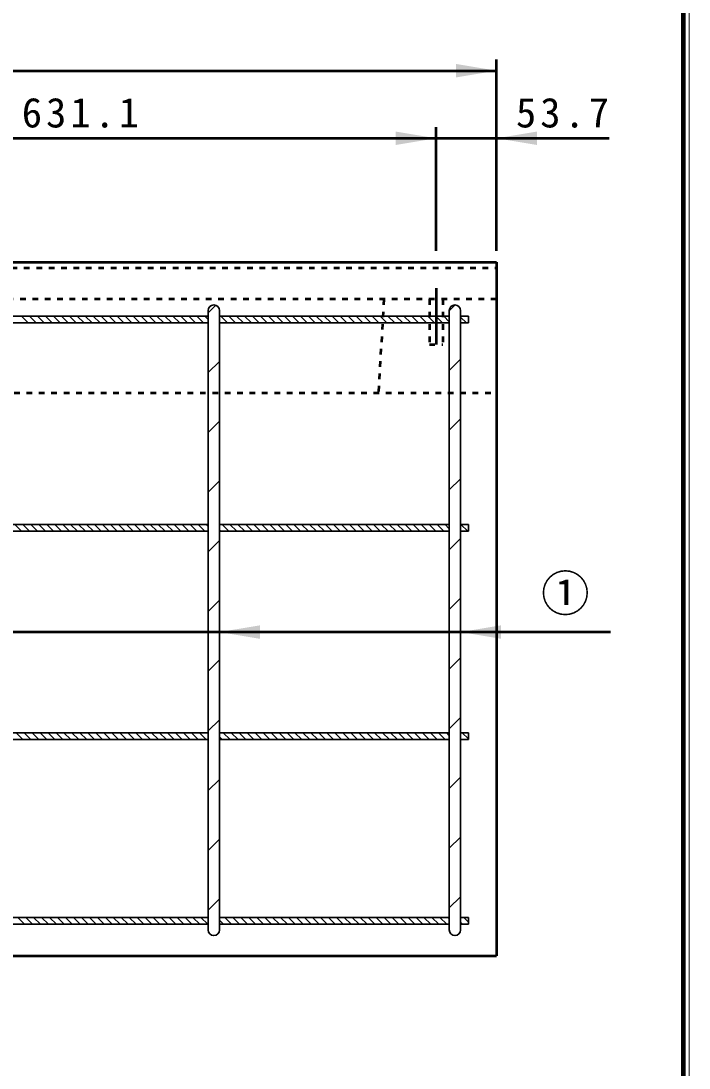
# Model space of a CAD drawing. Units: millimetres, scale not verified. Extents: x 100 to 4105, y 100 to 2870.
# Drawn here: x 3512 to 4105, y 833 to 1763 of the extents above; entities that cross this region are included whole.
import ezdxf
from ezdxf.enums import TextEntityAlignment as Align

# ---------------------------------------------------------------- set-up
doc = ezdxf.new("R2010")
doc.units = ezdxf.units.MM
doc.header["$LTSCALE"] = 5
doc.linetypes.add('USER1', pattern=[2.2, 1, -1.2])
doc.linetypes.add('USER2', pattern=[13.4, 10, -1.2, 1, -1.2])
doc.layers.add('V-nasSTD', color=7, linetype='Continuous', lineweight=35)
doc.styles.add('ＭＳ ゴシック', font='')
doc.styles.get('ＭＳ ゴシック').set_extended_font_data('MS Gothic')

msp = doc.modelspace()

# ---------------------------------------------------------------- hatches: boundary and pattern name
at = {"layer": 'V-nasSTD'}
for points in [[(3898.168, 1712.887), (3934.168, 1718.887), (3898.168, 1724.887)], [(3844.468, 1652.887), (3880.468, 1658.887), (3844.468, 1664.887)], [(3970.168, 1664.887), (3934.168, 1658.887), (3970.168, 1652.887)], [(3724.168, 1226.387), (3688.168, 1220.387), (3724.168, 1214.387)], [(3938.168, 1226.387), (3902.168, 1220.387), (3938.168, 1214.387)]]:
    msp.add_hatch(color=256, dxfattribs=at).paths.add_polyline_path(points)

# ---------------------------------------------------------------- linework, layer by layer
at = {"layer": 'V-nasSTD', "lineweight": 100}
msp.add_line((4100, 105), (4100, 2865), dxfattribs=at)
at = {"layer": 'V-nasSTD', "lineweight": 50}
for p, q in [((3934.168, 1558.887), (3934.168, 1728.887)), ((1934.168, 1718.887), (3934.168, 1718.887)), ((3880.468, 1558.887), (3880.468, 1668.887)), ((3249.368, 1658.887), (3880.468, 1658.887)), ((3880.468, 1658.887), (3934.168, 1658.887)), ((3934.168, 1658.887), (4034.168, 1658.887)), ((1934.168, 1548.887), (3934.168, 1548.887)), ((3934.168, 1548.887), (3934.168, 932.887)), ((4035.168, 1220.387), (3260.168, 1220.387)), ((1934.168, 932.887), (3934.168, 932.887))]:
    msp.add_line(p, q, dxfattribs=at)
at = {"layer": 'V-nasSTD', "linetype": 'USER1', "lineweight": 50}
for p, q in [((3195.668, 1543.887), (3934.168, 1543.887)), ((3934.168, 1515.887), (3195.668, 1515.887)), ((3834.168, 1515.887), (3829.168, 1432.887)), ((3874.468, 1515.887), (3874.468, 1475.887)), ((3886.468, 1515.887), (3886.468, 1475.887)), ((3874.468, 1475.887), (3886.468, 1475.887)), ((3186.918, 1432.887), (3934.168, 1432.887))]:
    msp.add_line(p, q, dxfattribs=at)
at = {"layer": 'V-nasSTD', "linetype": 'USER2', "lineweight": 50}
msp.add_line((3880.468, 1525.887), (3880.468, 1475.887), dxfattribs=at)
at = {"layer": 'V-nasSTD'}
for p, q in [((3678.168, 1503.814), (3684.922, 1510.569)), ((3892.168, 1505.682), (3897.368, 1510.883)), ((3474.168, 1500.887), (3678.168, 1500.887)), ((3512.5, 1500.887), (3518.5, 1494.887)), ((3519.571, 1500.887), (3525.571, 1494.887)), ((3526.643, 1500.887), (3532.643, 1494.887)), ((3533.714, 1500.887), (3539.714, 1494.887)), ((3540.785, 1500.887), (3546.785, 1494.887)), ((3547.856, 1500.887), (3553.856, 1494.887)), ((3554.927, 1500.887), (3560.927, 1494.887)), ((3561.998, 1500.887), (3567.998, 1494.887)), ((3569.069, 1500.887), (3575.069, 1494.887)), ((3576.14, 1500.887), (3582.14, 1494.887)), ((3583.211, 1500.887), (3589.211, 1494.887)), ((3590.282, 1500.887), (3596.282, 1494.887)), ((3597.353, 1500.887), (3603.353, 1494.887)), ((3604.424, 1500.887), (3610.424, 1494.887)), ((3611.495, 1500.887), (3617.495, 1494.887)), ((3618.566, 1500.887), (3624.566, 1494.887)), ((3625.637, 1500.887), (3631.637, 1494.887)), ((3632.709, 1500.887), (3638.709, 1494.887)), ((3639.78, 1500.887), (3645.78, 1494.887)), ((3646.851, 1500.887), (3652.851, 1494.887)), ((3653.922, 1500.887), (3659.922, 1494.887)), ((3660.993, 1500.887), (3666.993, 1494.887)), ((3668.064, 1500.887), (3674.064, 1494.887)), ((3675.135, 1500.887), (3678.168, 1497.854)), ((3678.168, 1505.887), (3678.168, 955.887)), ((3688.168, 1505.887), (3688.168, 955.887)), ((3688.168, 1500.887), (3892.168, 1500.887)), ((3689.277, 1500.887), (3695.277, 1494.887)), ((3696.348, 1500.887), (3702.348, 1494.887)), ((3703.419, 1500.887), (3709.419, 1494.887)), ((3710.49, 1500.887), (3716.49, 1494.887)), ((3717.561, 1500.887), (3723.561, 1494.887)), ((3724.632, 1500.887), (3730.632, 1494.887)), ((3731.703, 1500.887), (3737.703, 1494.887)), ((3738.775, 1500.887), (3744.775, 1494.887)), ((3745.846, 1500.887), (3751.846, 1494.887)), ((3752.917, 1500.887), (3758.917, 1494.887)), ((3759.988, 1500.887), (3765.988, 1494.887)), ((3767.059, 1500.887), (3773.059, 1494.887)), ((3774.13, 1500.887), (3780.13, 1494.887)), ((3781.201, 1500.887), (3787.201, 1494.887)), ((3788.272, 1500.887), (3794.272, 1494.887)), ((3795.343, 1500.887), (3801.343, 1494.887)), ((3802.414, 1500.887), (3808.414, 1494.887)), ((3809.485, 1500.887), (3815.485, 1494.887)), ((3816.556, 1500.887), (3822.556, 1494.887)), ((3823.627, 1500.887), (3829.627, 1494.887)), ((3830.698, 1500.887), (3836.698, 1494.887)), ((3837.769, 1500.887), (3843.769, 1494.887)), ((3844.841, 1500.887), (3850.841, 1494.887)), ((3851.912, 1500.887), (3857.912, 1494.887)), ((3858.983, 1500.887), (3864.983, 1494.887)), ((3866.054, 1500.887), (3872.054, 1494.887)), ((3873.125, 1500.887), (3879.125, 1494.887)), ((3880.196, 1500.887), (3886.196, 1494.887)), ((3887.267, 1500.887), (3892.168, 1495.986)), ((3892.168, 1505.887), (3892.168, 955.887)), ((3902.168, 1505.887), (3902.168, 955.887)), ((3902.168, 1500.887), (3909.168, 1500.887)), ((3902.168, 1500.128), (3907.409, 1494.887)), ((3908.48, 1500.887), (3909.168, 1500.199)), ((3909.168, 1500.887), (3909.168, 1494.887)), ((3474.168, 1494.887), (3678.168, 1494.887)), ((3688.168, 1494.887), (3892.168, 1494.887)), ((3902.168, 1494.887), (3909.168, 1494.887)), ((3678.168, 1450.781), (3688.168, 1460.781)), ((3892.168, 1452.649), (3902.168, 1462.649)), ((3678.168, 1397.748), (3688.168, 1407.748)), ((3892.168, 1399.616), (3902.168, 1409.616)), ((3678.168, 1344.715), (3688.168, 1354.715)), ((3892.168, 1346.583), (3902.168, 1356.583)), ((3474.168, 1315.887), (3678.168, 1315.887)), ((3506.582, 1315.887), (3512.582, 1309.887)), ((3513.653, 1315.887), (3519.653, 1309.887)), ((3520.724, 1315.887), (3526.724, 1309.887)), ((3527.795, 1315.887), (3533.795, 1309.887)), ((3534.866, 1315.887), (3540.866, 1309.887)), ((3541.937, 1315.887), (3547.937, 1309.887)), ((3549.008, 1315.887), (3555.008, 1309.887)), ((3556.079, 1315.887), (3562.079, 1309.887)), ((3563.15, 1315.887), (3569.15, 1309.887)), ((3570.221, 1315.887), (3576.221, 1309.887)), ((3577.292, 1315.887), (3583.292, 1309.887)), ((3584.363, 1315.887), (3590.363, 1309.887)), ((3591.434, 1315.887), (3597.434, 1309.887)), ((3598.505, 1315.887), (3604.505, 1309.887)), ((3605.576, 1315.887), (3611.576, 1309.887)), ((3612.648, 1315.887), (3618.648, 1309.887)), ((3619.719, 1315.887), (3625.719, 1309.887)), ((3626.79, 1315.887), (3632.79, 1309.887)), ((3633.861, 1315.887), (3639.861, 1309.887)), ((3640.932, 1315.887), (3646.932, 1309.887)), ((3648.003, 1315.887), (3654.003, 1309.887)), ((3655.074, 1315.887), (3661.074, 1309.887)), ((3662.145, 1315.887), (3668.145, 1309.887)), ((3669.216, 1315.887), (3675.216, 1309.887)), ((3676.287, 1315.887), (3678.168, 1314.006)), ((3688.168, 1315.887), (3892.168, 1315.887)), ((3690.429, 1315.887), (3696.429, 1309.887)), ((3697.5, 1315.887), (3703.5, 1309.887)), ((3704.571, 1315.887), (3710.571, 1309.887)), ((3711.643, 1315.887), (3717.643, 1309.887)), ((3718.714, 1315.887), (3724.714, 1309.887)), ((3725.785, 1315.887), (3731.785, 1309.887)), ((3732.856, 1315.887), (3738.856, 1309.887)), ((3739.927, 1315.887), (3745.927, 1309.887)), ((3746.998, 1315.887), (3752.998, 1309.887)), ((3754.069, 1315.887), (3760.069, 1309.887)), ((3761.14, 1315.887), (3767.14, 1309.887)), ((3768.211, 1315.887), (3774.211, 1309.887)), ((3775.282, 1315.887), (3781.282, 1309.887)), ((3782.353, 1315.887), (3788.353, 1309.887)), ((3789.424, 1315.887), (3795.424, 1309.887)), ((3796.495, 1315.887), (3802.495, 1309.887)), ((3803.566, 1315.887), (3809.566, 1309.887)), ((3810.637, 1315.887), (3816.637, 1309.887)), ((3817.709, 1315.887), (3823.709, 1309.887)), ((3824.78, 1315.887), (3830.78, 1309.887)), ((3831.851, 1315.887), (3837.851, 1309.887)), ((3838.922, 1315.887), (3844.922, 1309.887)), ((3845.993, 1315.887), (3851.993, 1309.887)), ((3853.064, 1315.887), (3859.064, 1309.887)), ((3860.135, 1315.887), (3866.135, 1309.887)), ((3867.206, 1315.887), (3873.206, 1309.887)), ((3874.277, 1315.887), (3880.277, 1309.887)), ((3881.348, 1315.887), (3887.348, 1309.887)), ((3888.419, 1315.887), (3892.168, 1312.138)), ((3902.168, 1315.887), (3909.168, 1315.887)), ((3902.561, 1315.887), (3908.561, 1309.887)), ((3909.168, 1315.887), (3909.168, 1309.887)), ((3474.168, 1309.887), (3678.168, 1309.887)), ((3688.168, 1311.077), (3689.358, 1309.887)), ((3688.168, 1309.887), (3892.168, 1309.887)), ((3892.168, 1293.55), (3902.168, 1303.55)), ((3902.168, 1309.887), (3909.168, 1309.887)), ((3678.168, 1291.682), (3688.168, 1301.682)), ((3678.168, 1238.649), (3688.168, 1248.649)), ((3892.168, 1240.517), (3902.168, 1250.517)), ((3678.168, 1185.616), (3688.168, 1195.616)), ((3892.168, 1187.484), (3902.168, 1197.484)), ((3892.168, 1134.451), (3902.168, 1144.451)), ((3678.168, 1132.583), (3688.168, 1142.583)), ((3474.168, 1130.887), (3678.168, 1130.887)), ((3507.734, 1130.887), (3513.734, 1124.887)), ((3514.805, 1130.887), (3520.805, 1124.887)), ((3521.876, 1130.887), (3527.876, 1124.887)), ((3528.947, 1130.887), (3534.947, 1124.887)), ((3536.018, 1130.887), (3542.018, 1124.887)), ((3543.089, 1130.887), (3549.089, 1124.887)), ((3550.16, 1130.887), (3556.16, 1124.887)), ((3557.231, 1130.887), (3563.231, 1124.887)), ((3564.302, 1130.887), (3570.302, 1124.887)), ((3571.373, 1130.887), (3577.373, 1124.887)), ((3578.444, 1130.887), (3584.444, 1124.887)), ((3585.516, 1130.887), (3591.516, 1124.887)), ((3592.587, 1130.887), (3598.587, 1124.887)), ((3599.658, 1130.887), (3605.658, 1124.887)), ((3606.729, 1130.887), (3612.729, 1124.887)), ((3613.8, 1130.887), (3619.8, 1124.887)), ((3620.871, 1130.887), (3626.871, 1124.887)), ((3627.942, 1130.887), (3633.942, 1124.887)), ((3635.013, 1130.887), (3641.013, 1124.887)), ((3642.084, 1130.887), (3648.084, 1124.887)), ((3649.155, 1130.887), (3655.155, 1124.887)), ((3656.226, 1130.887), (3662.226, 1124.887)), ((3663.297, 1130.887), (3669.297, 1124.887)), ((3670.368, 1130.887), (3676.368, 1124.887)), ((3677.439, 1130.887), (3678.168, 1130.159)), ((3688.168, 1130.887), (3892.168, 1130.887)), ((3688.168, 1127.23), (3690.51, 1124.887)), ((3691.582, 1130.887), (3697.582, 1124.887)), ((3698.653, 1130.887), (3704.653, 1124.887)), ((3705.724, 1130.887), (3711.724, 1124.887)), ((3712.795, 1130.887), (3718.795, 1124.887)), ((3719.866, 1130.887), (3725.866, 1124.887)), ((3726.937, 1130.887), (3732.937, 1124.887)), ((3734.008, 1130.887), (3740.008, 1124.887)), ((3741.079, 1130.887), (3747.079, 1124.887)), ((3748.15, 1130.887), (3754.15, 1124.887)), ((3755.221, 1130.887), (3761.221, 1124.887)), ((3762.292, 1130.887), (3768.292, 1124.887)), ((3769.363, 1130.887), (3775.363, 1124.887)), ((3776.434, 1130.887), (3782.434, 1124.887)), ((3783.505, 1130.887), (3789.505, 1124.887)), ((3790.576, 1130.887), (3796.576, 1124.887)), ((3797.648, 1130.887), (3803.648, 1124.887)), ((3804.719, 1130.887), (3810.719, 1124.887)), ((3811.79, 1130.887), (3817.79, 1124.887)), ((3818.861, 1130.887), (3824.861, 1124.887)), ((3825.932, 1130.887), (3831.932, 1124.887)), ((3833.003, 1130.887), (3839.003, 1124.887)), ((3840.074, 1130.887), (3846.074, 1124.887)), ((3847.145, 1130.887), (3853.145, 1124.887)), ((3854.216, 1130.887), (3860.216, 1124.887)), ((3861.287, 1130.887), (3867.287, 1124.887)), ((3868.358, 1130.887), (3874.358, 1124.887)), ((3875.429, 1130.887), (3881.429, 1124.887)), ((3882.5, 1130.887), (3888.5, 1124.887)), ((3889.571, 1130.887), (3892.168, 1128.291)), ((3902.168, 1130.887), (3909.168, 1130.887)), ((3902.168, 1125.362), (3902.643, 1124.887)), ((3903.714, 1130.887), (3909.168, 1125.433)), ((3909.168, 1130.887), (3909.168, 1124.887)), ((3474.168, 1124.887), (3678.168, 1124.887)), ((3688.168, 1124.887), (3892.168, 1124.887)), ((3902.168, 1124.887), (3909.168, 1124.887)), ((3678.168, 1079.55), (3688.168, 1089.55)), ((3892.168, 1081.418), (3902.168, 1091.418)), ((3678.168, 1026.517), (3688.168, 1036.517)), ((3892.168, 1028.385), (3902.168, 1038.385)), ((3678.168, 973.484), (3688.168, 983.484)), ((3892.168, 975.352), (3902.168, 985.352)), ((3474.168, 966.887), (3678.168, 966.887)), ((3474.168, 960.887), (3678.168, 960.887)), ((3509.099, 966.887), (3515.099, 960.887)), ((3516.17, 966.887), (3522.17, 960.887)), ((3523.241, 966.887), (3529.241, 960.887)), ((3530.312, 966.887), (3536.312, 960.887)), ((3537.383, 966.887), (3543.383, 960.887)), ((3544.455, 966.887), (3550.455, 960.887)), ((3551.526, 966.887), (3557.526, 960.887)), ((3558.597, 966.887), (3564.597, 960.887)), ((3565.668, 966.887), (3571.668, 960.887)), ((3572.739, 966.887), (3578.739, 960.887)), ((3579.81, 966.887), (3585.81, 960.887)), ((3586.881, 966.887), (3592.881, 960.887)), ((3593.952, 966.887), (3599.952, 960.887)), ((3601.023, 966.887), (3607.023, 960.887)), ((3608.094, 966.887), (3614.094, 960.887)), ((3615.165, 966.887), (3621.165, 960.887)), ((3622.236, 966.887), (3628.236, 960.887)), ((3629.307, 966.887), (3635.307, 960.887)), ((3636.378, 966.887), (3642.378, 960.887)), ((3643.45, 966.887), (3649.45, 960.887)), ((3650.521, 966.887), (3656.521, 960.887)), ((3657.592, 966.887), (3663.592, 960.887)), ((3664.663, 966.887), (3670.663, 960.887)), ((3671.734, 966.887), (3677.734, 960.887)), ((3688.168, 966.887), (3892.168, 966.887)), ((3688.168, 964.595), (3691.876, 960.887)), ((3688.168, 960.887), (3892.168, 960.887)), ((3692.947, 966.887), (3698.947, 960.887)), ((3700.018, 966.887), (3706.018, 960.887)), ((3707.089, 966.887), (3713.089, 960.887)), ((3714.16, 966.887), (3720.16, 960.887)), ((3721.231, 966.887), (3727.231, 960.887)), ((3728.302, 966.887), (3734.302, 960.887)), ((3735.373, 966.887), (3741.373, 960.887)), ((3742.444, 966.887), (3748.444, 960.887)), ((3749.516, 966.887), (3755.516, 960.887)), ((3756.587, 966.887), (3762.587, 960.887)), ((3763.658, 966.887), (3769.658, 960.887)), ((3770.729, 966.887), (3776.729, 960.887)), ((3777.8, 966.887), (3783.8, 960.887)), ((3784.871, 966.887), (3790.871, 960.887)), ((3791.942, 966.887), (3797.942, 960.887)), ((3799.013, 966.887), (3805.013, 960.887)), ((3806.084, 966.887), (3812.084, 960.887)), ((3813.155, 966.887), (3819.155, 960.887)), ((3820.226, 966.887), (3826.226, 960.887)), ((3827.297, 966.887), (3833.297, 960.887)), ((3834.368, 966.887), (3840.368, 960.887)), ((3841.439, 966.887), (3847.439, 960.887)), ((3848.51, 966.887), (3854.51, 960.887)), ((3855.582, 966.887), (3861.582, 960.887)), ((3862.653, 966.887), (3868.653, 960.887)), ((3869.724, 966.887), (3875.724, 960.887)), ((3876.795, 966.887), (3882.795, 960.887)), ((3883.866, 966.887), (3889.866, 960.887)), ((3890.937, 966.887), (3892.168, 965.656)), ((3902.168, 966.887), (3909.168, 966.887)), ((3902.168, 962.727), (3904.008, 960.887)), ((3902.168, 960.887), (3909.168, 960.887)), ((3905.079, 966.887), (3909.168, 962.798)), ((3909.168, 966.887), (3909.168, 960.887))]:
    msp.add_line(p, q, dxfattribs=at)
at = {"layer": 'V-nasSTD', "lineweight": 13}
msp.add_lwpolyline([(100, 100), (100, 2870), (4105, 2870), (4105, 100)], close=True, dxfattribs=at)
at = {"layer": 'V-nasSTD'}
for centre, start, end in [((3683.168, 1505.887), 0, 180), ((3897.168, 1505.887), 0, 180), ((3683.168, 955.887), 180, 0), ((3897.168, 955.887), 180, 0)]:
    msp.add_arc(centre, 5, start, end, dxfattribs=at)

# ---------------------------------------------------------------- texts
at = {"layer": 'V-nasSTD', "style": 'ＭＳ ゴシック'}
msp.add_text('①', height=31.67, dxfattribs=at).set_placement((3973.568, 1270.587), align=Align.TOP_LEFT)
at = {"layer": 'V-nasSTD', "char_height": 26.39, "attachment_point": 1, "style": 'ＭＳ ゴシック'}
for s, insert in [('\\T1.2;631.1', (3512.718, 1694.887)), ('\\T1.2;53.7', (3951.368, 1694.887))]:
    msp.add_mtext(s, dxfattribs=dict(at, insert=insert))

doc.saveas('drawing.dxf')
